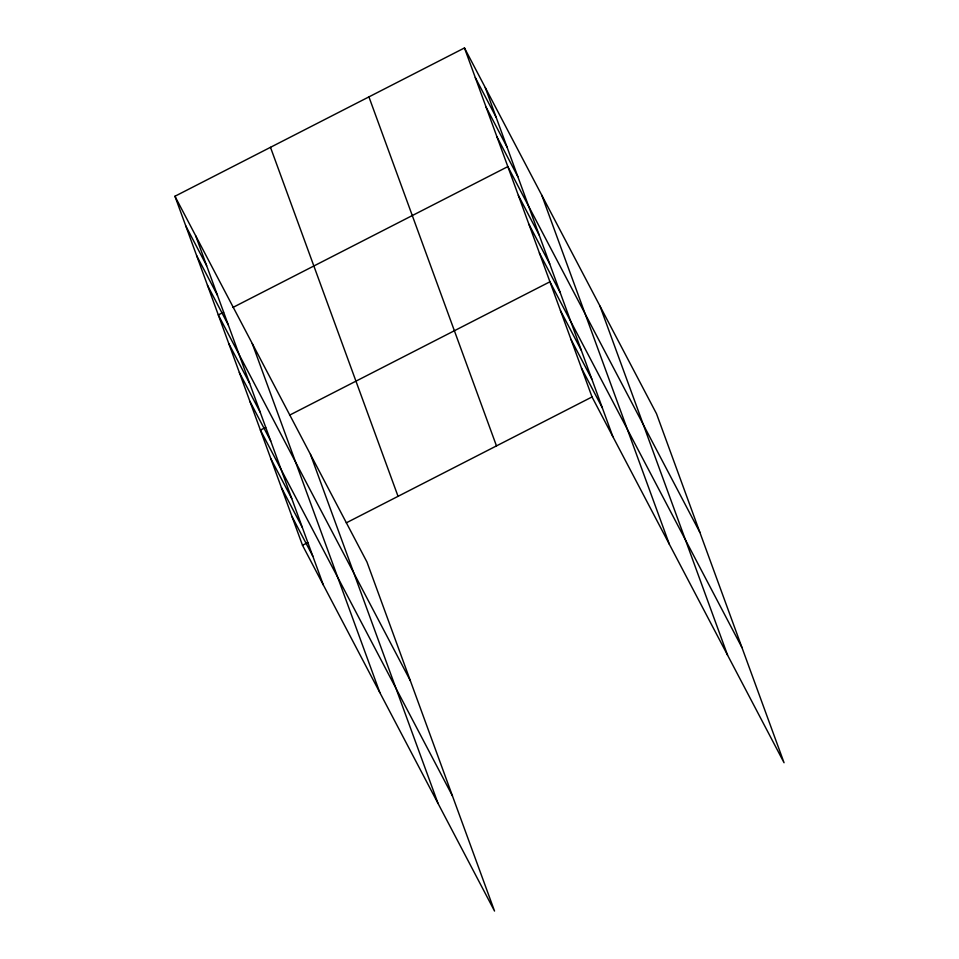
<?xml version="1.0" encoding="UTF-8"?>
<svg xmlns="http://www.w3.org/2000/svg" width="959" height="959" viewBox="0 0 959 959"><rect width="100%" height="100%" fill="white"/><g stroke="black" fill="none" stroke-linecap="round" stroke-linejoin="round"><path stroke-width="1.44" d="M174.946 196.259L366.973 562.046L494.532 911.05L302.493 545.275L174.946 196.259L464.468 47.95L656.507 413.725L784.054 762.741L592.027 396.954L464.468 47.95M223.615 312.214L218.304 314.924L410.344 680.698M232.905 307.455L507.838 166.614L699.878 532.389M265.715 427.378L260.404 430.1L452.444 795.874M289.594 415.151L549.927 281.79L741.966 647.565M302.493 545.275L307.803 542.554M346.283 522.847L592.027 396.954M475.304 77.619L496.139 117.286M486.153 107.276L506.975 146.943M496.99 136.945L517.824 176.612M518.363 195.408L539.186 235.075M528.889 224.202L549.711 263.869M539.402 252.996L560.236 292.663M560.452 310.584L581.274 350.251M570.977 339.378L591.799 379.033M581.502 368.172L602.324 407.827M185.782 225.928L206.605 265.595M196.619 255.597L217.453 295.264M207.468 285.267L228.29 324.921M228.829 343.718L249.652 383.384M239.354 372.512L260.177 412.178M249.879 401.306L270.702 440.972M270.929 458.893L291.752 498.56M281.455 487.687L302.277 527.354M291.968 516.481L312.802 556.148M599.998 306.113L727.557 655.117M541.787 195.228L669.346 544.244M485.29 87.617L612.849 436.621M368.927 96.895L496.474 445.899M270.486 147.326L398.045 496.33M310.476 454.422L438.035 803.438M252.265 343.55L379.824 692.554M195.768 235.926L323.327 584.942"/></g></svg>
